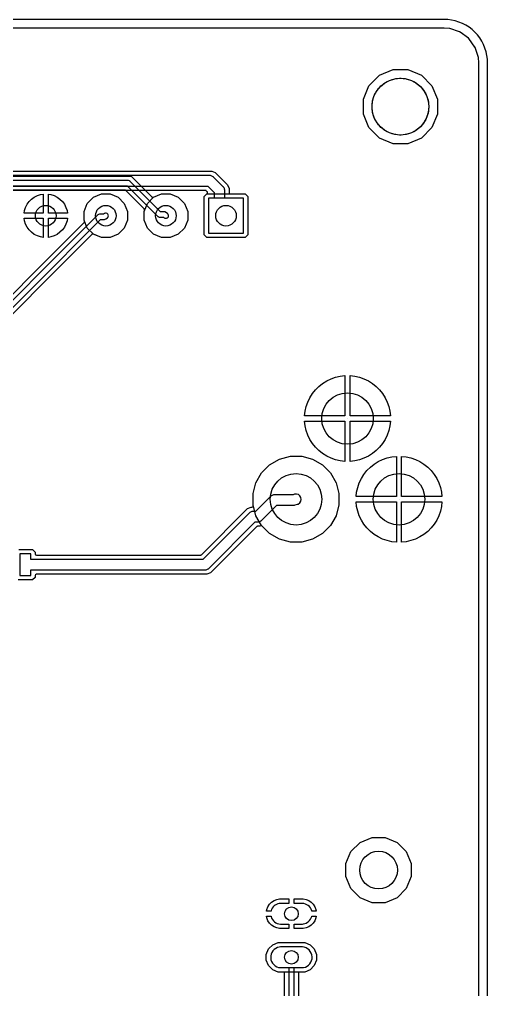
# Model space of a CAD drawing. Header units: inches. Extents: x 0 to 6.5, y 0 to 4.
# Drawn here: x 5.426 to 6.5, y 1.776 to 4 of the extents above; entities that cross this region are included whole.
import ezdxf

# ---------------------------------------------------------------- set-up
doc = ezdxf.new("R2010")
doc.units = ezdxf.units.IN

msp = doc.modelspace()

# ---------------------------------------------------------------- linework, layer by layer
at = {"layer": '16_copper'}
for points in [[(6.48, 0.1), (6.48, 3.9), (6.48, 3.9001), (6.48, 3.9002), (6.479, 3.9123), (6.479, 3.9126), (6.4789, 3.913), (6.4715, 3.9359), (6.4714, 3.9359), (6.4714, 3.936), (6.4713, 3.9362), (6.4713, 3.9363), (6.4712, 3.9364), (6.4711, 3.9367, 0.006887), (6.471, 3.9367), (6.4569, 3.9562), (6.4568, 3.9563), (6.4568, 3.9563), (6.4565, 3.9566), (6.4563, 3.9568, 0.006878), (6.4562, 3.9569), (6.4367, 3.971), (6.4367, 3.9711), (6.4366, 3.9711), (6.4362, 3.9713), (6.436, 3.9714, 0.00688), (6.4359, 3.9715), (6.413, 3.9789), (6.4127, 3.979), (6.4123, 3.979), (6.4002, 3.98), (6.4001, 3.98), (6.4, 3.98), (6.4, 3.98), (6.4, 3.98), (0.1, 3.98)], [(5.2481, 3.652), (5.8674, 3.652), (5.8755, 3.6487), (5.9037, 3.6205), (5.907, 3.6124), (5.907, 3.603), (5.907, 3.6028, 0.392588), (5.91, 3.6), (5.9441, 3.6), (5.95, 3.5941), (5.95, 3.5059), (5.9441, 3.5), (5.8559, 3.5), (5.85, 3.5059), (5.85, 3.5941), (5.8567, 3.6009), (5.8567, 3.6009), (5.8569, 3.601, 0.315127), (5.8573, 3.6045), (5.8571, 3.6047), (5.8569, 3.605, 0.01578), (5.8568, 3.6051), (5.8548, 3.6071), (5.8545, 3.6073), (5.8542, 3.6075, 0.087664), (5.8533, 3.6079), (5.853, 3.608), (5.8526, 3.608), (5.2629, 3.608)], [(5.2575, 3.618), (5.858, 3.618), (5.873, 3.603), (5.873, 3.59), (5.86, 3.59), (5.86, 3.51), (5.94, 3.51), (5.94, 3.59), (5.897, 3.59), (5.897, 3.608), (5.897, 3.6085), (5.897, 3.6089, 0.144215), (5.8945, 3.6153), (5.8943, 3.6156, 0.015626), (5.8938, 3.6162), (5.8935, 3.6165), (5.8715, 3.6385), (5.8711, 3.6388), (5.8708, 3.6391, 0.144213), (5.8646, 3.6419), (5.8642, 3.6419, 0.015609), (5.8634, 3.642), (5.863, 3.642), (5.2525, 3.642)], [(5.2908, 3.2509), (5.5746, 3.5347), (5.5746, 3.5348), (5.5747, 3.5348, 0.218356), (5.5755, 3.5372), (5.5754, 3.5376), (5.5753, 3.5379, 0.007894), (5.5753, 3.538), (5.5744, 3.5401), (5.5744, 3.5599), (5.582, 3.5783), (5.5961, 3.5924), (5.6145, 3.6), (5.6344, 3.6), (5.6527, 3.5924), (5.6668, 3.5783), (5.6744, 3.5599), (5.6744, 3.5401), (5.6668, 3.5217), (5.6527, 3.5076), (5.6344, 3.5), (5.6145, 3.5), (5.5956, 3.5078), (5.5955, 3.5078), (5.5955, 3.5079, 0.218355), (5.593, 3.5077), (5.5926, 3.5074), (5.5924, 3.5072, 0.007882), (5.5923, 3.5072), (5.3134, 3.2283)], [(5.3007, 3.2298), (5.6125, 3.5415), (5.621, 3.5415), (5.6214, 3.5415), (5.6217, 3.5415, 0.118069), (5.6244, 3.5425), (5.6244, 3.5426), (5.6245, 3.5426), (5.6245, 3.5427), (5.628, 3.5452), (5.6289, 3.546, 0.857942), (5.6214, 3.5552), (5.6209, 3.5548), (5.619, 3.5535), (5.61, 3.5535), (5.6098, 3.5535), (5.6096, 3.5535, 0.153128), (5.6062, 3.5522), (5.6058, 3.5517), (5.294, 3.24)]]:
    msp.add_lwpolyline(points, format="xyb", dxfattribs=at)
for points in [[(6.2831, 3.715), (6.2519, 3.7279), (6.2279, 3.7519), (6.215, 3.7831), (6.215, 3.8169), (6.2279, 3.8481), (6.2519, 3.8721), (6.2831, 3.885), (6.3169, 3.885), (6.3481, 3.8721), (6.3721, 3.8481), (6.385, 3.8169), (6.385, 3.7831), (6.3721, 3.7519), (6.3481, 3.7279), (6.3169, 3.715)], [(5.4369, 3.556), (5.4378, 3.5617), (5.4403, 3.5692), (5.4439, 3.5762), (5.4485, 3.5826), (5.454, 3.5881), (5.4604, 3.5928), (5.4674, 3.5963), (5.4749, 3.5988), (5.4806, 3.5997), (5.4806, 3.556)], [(5.4926, 3.556), (5.4926, 3.5997), (5.4983, 3.5988), (5.5058, 3.5963), (5.5128, 3.5928), (5.5192, 3.5881), (5.5248, 3.5826), (5.5294, 3.5762), (5.533, 3.5692), (5.5354, 3.5617), (5.5363, 3.556)], [(5.7523, 3.5), (5.7339, 3.5076), (5.7198, 3.5217), (5.7122, 3.5401), (5.7122, 3.5599), (5.7198, 3.5783), (5.7339, 3.5924), (5.7523, 3.6), (5.7722, 3.6), (5.7905, 3.5924), (5.8046, 3.5783), (5.8122, 3.5599), (5.8122, 3.5401), (5.8046, 3.5217), (5.7905, 3.5076), (5.7722, 3.5)], [(5.4749, 3.5012), (5.4674, 3.5037), (5.4604, 3.5072), (5.454, 3.5119), (5.4485, 3.5174), (5.4439, 3.5238), (5.4403, 3.5308), (5.4378, 3.5383), (5.4369, 3.544), (5.4806, 3.544), (5.4806, 3.5003)], [(5.4866, 3.55), (5.4866, 3.55), (5.4866, 3.55), (5.4866, 3.55)], [(5.4926, 3.544), (5.5363, 3.544), (5.5354, 3.5383), (5.533, 3.5308), (5.5294, 3.5238), (5.5248, 3.5174), (5.5192, 3.5119), (5.5128, 3.5072), (5.5058, 3.5037), (5.4983, 3.5012), (5.4926, 3.5003)], [(6.0803, 3.091), (6.0815, 3.1016), (6.0839, 3.1124), (6.0876, 3.1228), (6.0924, 3.1328), (6.0983, 3.1421), (6.1052, 3.1508), (6.113, 3.1586), (6.1217, 3.1655), (6.131, 3.1714), (6.141, 3.1762), (6.1514, 3.1798), (6.1622, 3.1823), (6.1727, 3.1835), (6.1727, 3.091)], [(6.1847, 3.091), (6.1847, 3.1835), (6.1953, 3.1823), (6.2061, 3.1798), (6.2165, 3.1762), (6.2265, 3.1714), (6.2358, 3.1655), (6.2445, 3.1586), (6.2523, 3.1508), (6.2592, 3.1421), (6.2651, 3.1328), (6.2699, 3.1228), (6.2735, 3.1124), (6.276, 3.1016), (6.2772, 3.091)], [(6.1622, 2.9878), (6.1514, 2.9902), (6.141, 2.9939), (6.131, 2.9987), (6.1217, 3.0046), (6.113, 3.0115), (6.1052, 3.0193), (6.0983, 3.0279), (6.0924, 3.0373), (6.0876, 3.0473), (6.0839, 3.0577), (6.0815, 3.0685), (6.0803, 3.079), (6.1727, 3.079), (6.1727, 2.9866)], [(6.1787, 3.085), (6.1787, 3.085), (6.1787, 3.085), (6.1787, 3.085)], [(6.1847, 3.079), (6.2772, 3.079), (6.276, 3.0685), (6.2735, 3.0577), (6.2699, 3.0473), (6.2651, 3.0373), (6.2592, 3.0279), (6.2523, 3.0193), (6.2445, 3.0115), (6.2358, 3.0046), (6.2265, 2.9987), (6.2165, 2.9939), (6.2061, 2.9902), (6.1953, 2.9878), (6.1847, 2.9866)], [(6.0477, 2.8015), (6.0226, 2.8082), (6.0001, 2.8212), (5.9818, 2.8395), (5.9688, 2.862), (5.9621, 2.887), (5.9621, 2.913), (5.9688, 2.938), (5.9818, 2.9605), (6.0001, 2.9788), (6.0226, 2.9918), (6.0477, 2.9985), (6.0736, 2.9985), (6.0986, 2.9918), (6.1211, 2.9788), (6.1394, 2.9605), (6.1524, 2.938), (6.1591, 2.913), (6.1591, 2.887), (6.1524, 2.862), (6.1394, 2.8395), (6.1211, 2.8212), (6.0986, 2.8082), (6.0736, 2.8015)], [(6.1984, 2.906), (6.1996, 2.9165), (6.2021, 2.9273), (6.2057, 2.9378), (6.2105, 2.9477), (6.2164, 2.9571), (6.2233, 2.9657), (6.2311, 2.9736), (6.2398, 2.9805), (6.2491, 2.9863), (6.2591, 2.9911), (6.2695, 2.9948), (6.2803, 2.9973), (6.2909, 2.9984), (6.2909, 2.906)], [(6.3029, 2.906), (6.3029, 2.9984), (6.3134, 2.9973), (6.3242, 2.9948), (6.3346, 2.9911), (6.3446, 2.9863), (6.3539, 2.9805), (6.3626, 2.9736), (6.3704, 2.9657), (6.3773, 2.9571), (6.3832, 2.9477), (6.388, 2.9378), (6.3916, 2.9273), (6.3941, 2.9165), (6.3953, 2.906)], [(6.2803, 2.8027), (6.2695, 2.8052), (6.2591, 2.8089), (6.2491, 2.8137), (6.2398, 2.8195), (6.2311, 2.8264), (6.2233, 2.8343), (6.2164, 2.8429), (6.2105, 2.8523), (6.2057, 2.8622), (6.2021, 2.8727), (6.1996, 2.8835), (6.1984, 2.894), (6.2909, 2.894), (6.2909, 2.8016)], [(6.2968, 2.9), (6.2968, 2.9), (6.2968, 2.9), (6.2968, 2.9)], [(6.3029, 2.894), (6.3953, 2.894), (6.3941, 2.8835), (6.3916, 2.8727), (6.388, 2.8622), (6.3832, 2.8523), (6.3773, 2.8429), (6.3704, 2.8343), (6.3626, 2.8264), (6.3539, 2.8195), (6.3446, 2.8137), (6.3346, 2.8089), (6.3242, 2.8052), (6.3134, 2.8027), (6.3029, 2.8016)], [(6.2351, 1.975), (6.2075, 1.9865), (6.1865, 2.0075), (6.175, 2.0351), (6.175, 2.0649), (6.1865, 2.0925), (6.2075, 2.1135), (6.2351, 2.125), (6.2649, 2.125), (6.2925, 2.1135), (6.3135, 2.0925), (6.325, 2.0649), (6.325, 2.0351), (6.3135, 2.0075), (6.2925, 1.9865), (6.2649, 1.975)], [(6.0195, 1.8163), (6.0071, 1.8214), (5.9976, 1.8309), (5.9925, 1.8433), (5.9925, 1.8567), (5.9976, 1.8691), (6.0071, 1.8786), (6.0195, 1.8837), (6.0805, 1.8837), (6.0929, 1.8786), (6.1024, 1.8691), (6.1075, 1.8567), (6.1075, 1.8433), (6.1024, 1.8309), (6.0929, 1.8214), (6.0805, 1.8163)]]:
    msp.add_lwpolyline(points, close=True, dxfattribs=at)
for points in [[(5.993, 1.956), (5.9938, 1.9598), (5.9963, 1.966), (6, 1.9715), (6.0047, 1.9762), (6.0103, 1.9799), (6.0164, 1.9825), (6.0229, 1.9837), (6.044, 1.9837), (6.044, 1.9737), (6.0249, 1.9737), (6.0223, 1.9734, 0.288095), (6.0034, 1.9566), (6.0033, 1.956)], [(6.0967, 1.956), (6.0966, 1.9566, 0.318729), (6.0751, 1.9737), (6.056, 1.9737), (6.056, 1.9837), (6.0771, 1.9837), (6.0836, 1.9825), (6.0897, 1.9799), (6.0953, 1.9762), (6.1, 1.9715), (6.1037, 1.966), (6.1062, 1.9598), (6.107, 1.956)], [(6.0229, 1.9163), (6.0164, 1.9175), (6.0103, 1.9201), (6.0047, 1.9238), (6, 1.9285), (5.9963, 1.934), (5.9938, 1.9402), (5.993, 1.944), (6.0033, 1.944), (6.0034, 1.9434, 0.318729), (6.0249, 1.9263), (6.044, 1.9263), (6.044, 1.9163)], [(6.056, 1.9163), (6.056, 1.9263), (6.0751, 1.9263), (6.0777, 1.9266, 0.288095), (6.0966, 1.9434), (6.0967, 1.944), (6.107, 1.944), (6.1062, 1.9402), (6.1037, 1.934), (6.1, 1.9285), (6.0953, 1.9238), (6.0897, 1.9201), (6.0836, 1.9175), (6.0771, 1.9163)], [(6.0777, 1.8266, 0.893654), (6.0751, 1.8737), (6.0249, 1.8737), (6.0223, 1.8734, 0.893654), (6.0249, 1.8263), (6.0751, 1.8263)]]:
    msp.add_lwpolyline(points, format="xyb", close=True, dxfattribs=at)
at = {"layer": '1_copper'}
for points in [[(6.48, 0.1), (6.48, 3.9), (6.48, 3.9001), (6.48, 3.9002), (6.479, 3.9123), (6.479, 3.9126), (6.4789, 3.913), (6.4715, 3.9359), (6.4714, 3.9359), (6.4714, 3.936), (6.4713, 3.9362), (6.4713, 3.9363), (6.4712, 3.9364), (6.4711, 3.9367, 0.006887), (6.471, 3.9367), (6.4569, 3.9562), (6.4568, 3.9563), (6.4568, 3.9563), (6.4565, 3.9566), (6.4563, 3.9568, 0.006878), (6.4562, 3.9569), (6.4367, 3.971), (6.4367, 3.9711), (6.4366, 3.9711), (6.4362, 3.9713), (6.436, 3.9714, 0.00688), (6.4359, 3.9715), (6.413, 3.9789), (6.4127, 3.979), (6.4123, 3.979), (6.4002, 3.98), (6.4001, 3.98), (6.4, 3.98), (6.4, 3.98), (6.4, 3.98), (0.1, 3.98)], [(4.3164, 3.6405), (5.6826, 3.6405), (5.7302, 3.5929), (5.7303, 3.5928), (5.7303, 3.5928, 0.218345), (5.7327, 3.592), (5.7331, 3.5921), (5.7334, 3.5922, 0.007884), (5.7335, 3.5922), (5.7523, 3.6), (5.7722, 3.6), (5.7905, 3.5924), (5.8046, 3.5783), (5.8122, 3.5599), (5.8122, 3.5401), (5.8046, 3.5217), (5.7905, 3.5076), (5.7722, 3.5), (5.7523, 3.5), (5.7339, 3.5076), (5.7198, 3.5217), (5.7122, 3.5401), (5.7122, 3.5599), (5.7131, 3.5621, 0.229642), (5.713, 3.5648), (5.7127, 3.5651), (5.7125, 3.5653, 0.007896), (5.7125, 3.5654), (5.6703, 3.6076), (5.67, 3.6078), (5.6697, 3.608, 0.087651), (5.6688, 3.6084), (5.6685, 3.6085), (5.6681, 3.6085), (4.3309, 3.6085)], [(4.3255, 3.6185), (5.6735, 3.6185), (5.7433, 3.5488), (5.7434, 3.5486), (5.7436, 3.5485, 0.153125), (5.7469, 3.547), (5.7475, 3.547), (5.7564, 3.547), (5.7584, 3.5453), (5.7594, 3.5447, 0.85795), (5.7664, 3.5543), (5.766, 3.5547), (5.7623, 3.5577), (5.7618, 3.5579), (5.7614, 3.5582, 0.101643), (5.7591, 3.559), (5.759, 3.559), (5.7589, 3.559), (5.7589, 3.559), (5.7585, 3.559), (5.75, 3.559), (5.6802, 3.6287), (5.6801, 3.6289), (5.6799, 3.629, 0.153125), (5.6766, 3.6305), (5.676, 3.6305), (4.323, 3.6305)], [(5.425, 2.785), (5.4566, 2.785), (5.4625, 2.7791), (5.4625, 2.775), (5.4625, 2.7748, 0.392588), (5.4655, 2.772), (5.8416, 2.772), (5.842, 2.772), (5.8423, 2.7721, 0.087654), (5.8433, 2.7725), (5.8435, 2.7727), (5.8438, 2.7729), (5.9495, 2.8787), (5.9576, 2.882), (5.9596, 2.882, 0.351482), (5.9625, 2.8844), (5.9625, 2.8846), (5.9625, 2.8848), (5.9626, 2.885, 0.050391), (5.9625, 2.8858), (5.9621, 2.887), (5.9621, 2.913), (5.9688, 2.938), (5.9818, 2.9605), (6.0001, 2.9788), (6.0226, 2.9918), (6.0477, 2.9985), (6.0736, 2.9985), (6.0986, 2.9918), (6.1211, 2.9788), (6.1394, 2.9605), (6.1524, 2.938), (6.1591, 2.913), (6.1591, 2.887), (6.1524, 2.862), (6.1394, 2.8395), (6.1211, 2.8212), (6.0986, 2.8082), (6.0736, 2.8015), (6.0477, 2.8015), (6.0226, 2.8082), (6.0001, 2.8212), (5.983, 2.8383), (5.983, 2.8384), (5.9829, 2.8384, 0.218345), (5.9805, 2.8392), (5.9801, 2.8391), (5.9798, 2.839, 0.007884), (5.9797, 2.839), (5.9774, 2.838), (5.9724, 2.838), (5.972, 2.838), (5.9717, 2.8379, 0.087654), (5.9707, 2.8375), (5.9705, 2.8373), (5.9702, 2.8371), (5.8645, 2.7313), (5.8564, 2.728), (5.4655, 2.728), (5.4653, 2.728, 0.392588), (5.4625, 2.725), (5.4625, 2.7209), (5.4566, 2.715), (5.4234, 2.715)], [(6.034, 1.3444), (6.034, 1.8133), (6.034, 1.8135, 0.392588), (6.031, 1.8163), (6.0195, 1.8163), (6.0071, 1.8214), (5.9976, 1.8309), (5.9925, 1.8433), (5.9925, 1.8567), (5.9976, 1.8691), (6.0071, 1.8786), (6.0195, 1.8837), (6.0805, 1.8837), (6.0929, 1.8786), (6.1024, 1.8691), (6.1075, 1.8567), (6.1075, 1.8433), (6.1024, 1.8309), (6.0929, 1.8214), (6.0805, 1.8163), (6.069, 1.8163), (6.0688, 1.8162, 0.392588), (6.066, 1.8133), (6.066, 1.3299)], [(6.056, 1.3365), (6.056, 1.8263), (6.0751, 1.8263), (6.0777, 1.8266, 0.893654), (6.0751, 1.8737), (6.0249, 1.8737), (6.0223, 1.8734, 0.893654), (6.0249, 1.8263), (6.044, 1.8263), (6.044, 1.339)]]:
    msp.add_lwpolyline(points, format="xyb", dxfattribs=at)
for points in [[(6.2831, 3.715), (6.2519, 3.7279), (6.2279, 3.7519), (6.215, 3.7831), (6.215, 3.8169), (6.2279, 3.8481), (6.2519, 3.8721), (6.2831, 3.885), (6.3169, 3.885), (6.3481, 3.8721), (6.3721, 3.8481), (6.385, 3.8169), (6.385, 3.7831), (6.3721, 3.7519), (6.3481, 3.7279), (6.3169, 3.715)], [(5.4369, 3.556), (5.4378, 3.5617), (5.4403, 3.5692), (5.4439, 3.5762), (5.4485, 3.5826), (5.454, 3.5881), (5.4604, 3.5928), (5.4674, 3.5963), (5.4749, 3.5988), (5.4806, 3.5997), (5.4806, 3.556)], [(5.4926, 3.556), (5.4926, 3.5997), (5.4983, 3.5988), (5.5058, 3.5963), (5.5128, 3.5928), (5.5192, 3.5881), (5.5248, 3.5826), (5.5294, 3.5762), (5.533, 3.5692), (5.5354, 3.5617), (5.5363, 3.556)], [(5.6145, 3.5), (5.5961, 3.5076), (5.582, 3.5217), (5.5744, 3.5401), (5.5744, 3.5599), (5.582, 3.5783), (5.5961, 3.5924), (5.6145, 3.6), (5.6344, 3.6), (5.6527, 3.5924), (5.6668, 3.5783), (5.6744, 3.5599), (5.6744, 3.5401), (5.6668, 3.5217), (5.6527, 3.5076), (5.6344, 3.5)], [(5.8559, 3.5), (5.85, 3.5059), (5.85, 3.5941), (5.8559, 3.6), (5.9441, 3.6), (5.95, 3.5941), (5.95, 3.5059), (5.9441, 3.5)], [(5.94, 3.59), (5.86, 3.59), (5.86, 3.51), (5.94, 3.51)], [(5.4749, 3.5012), (5.4674, 3.5037), (5.4604, 3.5072), (5.454, 3.5119), (5.4485, 3.5174), (5.4439, 3.5238), (5.4403, 3.5308), (5.4378, 3.5383), (5.4369, 3.544), (5.4806, 3.544), (5.4806, 3.5003)], [(5.4866, 3.55), (5.4866, 3.55), (5.4866, 3.55), (5.4866, 3.55)], [(5.4926, 3.544), (5.5363, 3.544), (5.5354, 3.5383), (5.533, 3.5308), (5.5294, 3.5238), (5.5248, 3.5174), (5.5192, 3.5119), (5.5128, 3.5072), (5.5058, 3.5037), (5.4983, 3.5012), (5.4926, 3.5003)], [(6.0803, 3.091), (6.0815, 3.1016), (6.0839, 3.1124), (6.0876, 3.1228), (6.0924, 3.1328), (6.0983, 3.1421), (6.1052, 3.1508), (6.113, 3.1586), (6.1217, 3.1655), (6.131, 3.1714), (6.141, 3.1762), (6.1514, 3.1798), (6.1622, 3.1823), (6.1727, 3.1835), (6.1727, 3.091)], [(6.1847, 3.091), (6.1847, 3.1835), (6.1953, 3.1823), (6.2061, 3.1798), (6.2165, 3.1762), (6.2265, 3.1714), (6.2358, 3.1655), (6.2445, 3.1586), (6.2523, 3.1508), (6.2592, 3.1421), (6.2651, 3.1328), (6.2699, 3.1228), (6.2735, 3.1124), (6.276, 3.1016), (6.2772, 3.091)], [(6.1622, 2.9878), (6.1514, 2.9902), (6.141, 2.9939), (6.131, 2.9987), (6.1217, 3.0046), (6.113, 3.0115), (6.1052, 3.0193), (6.0983, 3.0279), (6.0924, 3.0373), (6.0876, 3.0473), (6.0839, 3.0577), (6.0815, 3.0685), (6.0803, 3.079), (6.1727, 3.079), (6.1727, 2.9866)], [(6.1787, 3.085), (6.1787, 3.085), (6.1787, 3.085), (6.1787, 3.085)], [(6.1847, 3.079), (6.2772, 3.079), (6.276, 3.0685), (6.2735, 3.0577), (6.2699, 3.0473), (6.2651, 3.0373), (6.2592, 3.0279), (6.2523, 3.0193), (6.2445, 3.0115), (6.2358, 3.0046), (6.2265, 2.9987), (6.2165, 2.9939), (6.2061, 2.9902), (6.1953, 2.9878), (6.1847, 2.9866)], [(6.1984, 2.906), (6.1996, 2.9165), (6.2021, 2.9273), (6.2057, 2.9378), (6.2105, 2.9477), (6.2164, 2.9571), (6.2233, 2.9657), (6.2311, 2.9736), (6.2398, 2.9805), (6.2491, 2.9863), (6.2591, 2.9911), (6.2695, 2.9948), (6.2803, 2.9973), (6.2909, 2.9984), (6.2909, 2.906)], [(6.3029, 2.906), (6.3029, 2.9984), (6.3134, 2.9973), (6.3242, 2.9948), (6.3346, 2.9911), (6.3446, 2.9863), (6.3539, 2.9805), (6.3626, 2.9736), (6.3704, 2.9657), (6.3773, 2.9571), (6.3832, 2.9477), (6.388, 2.9378), (6.3916, 2.9273), (6.3941, 2.9165), (6.3953, 2.906)], [(6.2803, 2.8027), (6.2695, 2.8052), (6.2591, 2.8089), (6.2491, 2.8137), (6.2398, 2.8195), (6.2311, 2.8264), (6.2233, 2.8343), (6.2164, 2.8429), (6.2105, 2.8523), (6.2057, 2.8622), (6.2021, 2.8727), (6.1996, 2.8835), (6.1984, 2.894), (6.2909, 2.894), (6.2909, 2.8016)], [(6.2968, 2.9), (6.2968, 2.9), (6.2968, 2.9), (6.2968, 2.9)], [(6.3029, 2.894), (6.3953, 2.894), (6.3941, 2.8835), (6.3916, 2.8727), (6.388, 2.8622), (6.3832, 2.8523), (6.3773, 2.8429), (6.3704, 2.8343), (6.3626, 2.8264), (6.3539, 2.8195), (6.3446, 2.8137), (6.3346, 2.8089), (6.3242, 2.8052), (6.3134, 2.8027), (6.3029, 2.8016)], [(6.2351, 1.975), (6.2075, 1.9865), (6.1865, 2.0075), (6.175, 2.0351), (6.175, 2.0649), (6.1865, 2.0925), (6.2075, 2.1135), (6.2351, 2.125), (6.2649, 2.125), (6.2925, 2.1135), (6.3135, 2.0925), (6.325, 2.0649), (6.325, 2.0351), (6.3135, 2.0075), (6.2925, 1.9865), (6.2649, 1.975)]]:
    msp.add_lwpolyline(points, close=True, dxfattribs=at)
for points in [[(5.4525, 2.738), (5.852, 2.738), (5.8525, 2.738), (5.8529, 2.738, 0.144215), (5.8593, 2.7405), (5.8596, 2.7407, 0.015626), (5.8602, 2.7412), (5.8605, 2.7415), (5.967, 2.848), (5.973, 2.848), (5.9735, 2.848), (5.9739, 2.848, 0.144215), (5.9803, 2.8505), (5.9806, 2.8507, 0.015626), (5.9812, 2.8512), (5.9815, 2.8515), (6.0165, 2.8865), (6.0555, 2.8865), (6.0555, 2.8865), (6.0556, 2.8865, 0.035821), (6.0573, 2.8866), (6.0589, 2.887), (6.064, 2.8885), (6.0656, 2.8891, 0.930834), (6.0573, 2.9115), (6.0538, 2.9105), (6.0115, 2.9105), (6.011, 2.9105), (6.0106, 2.9105, 0.144215), (6.0042, 2.908), (6.0039, 2.9078, 0.015626), (6.0033, 2.9073), (6.003, 2.907), (5.968, 2.872), (5.962, 2.872), (5.9615, 2.872), (5.9611, 2.872, 0.144215), (5.9547, 2.8695), (5.9544, 2.8693, 0.015626), (5.9538, 2.8688), (5.9535, 2.8685), (5.847, 2.762), (5.4525, 2.762), (5.4525, 2.775), (5.4275, 2.775), (5.4275, 2.725), (5.4525, 2.725)], [(5.993, 1.956), (5.9938, 1.9598), (5.9963, 1.966), (6, 1.9715), (6.0047, 1.9762), (6.0103, 1.9799), (6.0164, 1.9825), (6.0229, 1.9837), (6.044, 1.9837), (6.044, 1.9737), (6.0249, 1.9737), (6.0223, 1.9734, 0.288095), (6.0034, 1.9566), (6.0033, 1.956)], [(6.0967, 1.956), (6.0966, 1.9566, 0.318729), (6.0751, 1.9737), (6.056, 1.9737), (6.056, 1.9837), (6.0771, 1.9837), (6.0836, 1.9825), (6.0897, 1.9799), (6.0953, 1.9762), (6.1, 1.9715), (6.1037, 1.966), (6.1062, 1.9598), (6.107, 1.956)], [(6.0229, 1.9163), (6.0164, 1.9175), (6.0103, 1.9201), (6.0047, 1.9238), (6, 1.9285), (5.9963, 1.934), (5.9938, 1.9402), (5.993, 1.944), (6.0033, 1.944), (6.0034, 1.9434, 0.318729), (6.0249, 1.9263), (6.044, 1.9263), (6.044, 1.9163)], [(6.056, 1.9163), (6.056, 1.9263), (6.0751, 1.9263), (6.0777, 1.9266, 0.288095), (6.0966, 1.9434), (6.0967, 1.944), (6.107, 1.944), (6.1062, 1.9402), (6.1037, 1.934), (6.1, 1.9285), (6.0953, 1.9238), (6.0897, 1.9201), (6.0836, 1.9175), (6.0771, 1.9163)]]:
    msp.add_lwpolyline(points, format="xyb", close=True, dxfattribs=at)
at = {"layer": 'drills_NPTH'}
msp.add_circle((6.3, 3.8), 0.065, dxfattribs=at)
at = {"layer": 'drills_PTH'}
for centre, radius in [((5.4866, 3.55), 0.0236), ((5.6244, 3.55), 0.0236), ((5.7622, 3.55), 0.0236), ((5.9, 3.55), 0.0236), ((6.1787, 3.085), 0.059), ((6.0606, 2.9), 0.059), ((6.2968, 2.9), 0.059), ((6.25, 2.05), 0.0433), ((6.05, 1.95), 0.0157), ((6.05, 1.85), 0.0157)]:
    msp.add_circle(centre, radius, dxfattribs=at)
at = {"layer": 'holes'}
msp.add_lwpolyline([(6.365, 3.7979), (6.3647, 3.7936), (6.3642, 3.7894), (6.3633, 3.7852), (6.3622, 3.7811), (6.3609, 3.7771), (6.3592, 3.7732), (6.3574, 3.7693), (6.3552, 3.7657), (6.3529, 3.7621), (6.3503, 3.7587), (6.3475, 3.7555), (6.3445, 3.7525), (6.3413, 3.7497), (6.3379, 3.7471), (6.3343, 3.7448), (6.3307, 3.7426), (6.3268, 3.7408), (6.3229, 3.7391), (6.3189, 3.7378), (6.3148, 3.7367), (6.3106, 3.7358), (6.3064, 3.7353), (6.3021, 3.735), (6.2979, 3.735), (6.2936, 3.7353), (6.2894, 3.7358), (6.2852, 3.7367), (6.2811, 3.7378), (6.2771, 3.7391), (6.2732, 3.7408), (6.2693, 3.7426), (6.2657, 3.7448), (6.2621, 3.7471), (6.2587, 3.7497), (6.2555, 3.7525), (6.2525, 3.7555), (6.2497, 3.7587), (6.2471, 3.7621), (6.2448, 3.7657), (6.2426, 3.7693), (6.2408, 3.7732), (6.2391, 3.7771), (6.2378, 3.7811), (6.2367, 3.7852), (6.2358, 3.7894), (6.2353, 3.7936), (6.235, 3.7979), (6.235, 3.8021), (6.2353, 3.8064), (6.2358, 3.8106), (6.2367, 3.8148), (6.2378, 3.8189), (6.2391, 3.8229), (6.2408, 3.8268), (6.2426, 3.8307), (6.2448, 3.8343), (6.2471, 3.8379), (6.2497, 3.8413), (6.2525, 3.8445), (6.2555, 3.8475), (6.2587, 3.8503), (6.2621, 3.8529), (6.2657, 3.8552), (6.2693, 3.8574), (6.2732, 3.8592), (6.2771, 3.8609), (6.2811, 3.8622), (6.2852, 3.8633), (6.2894, 3.8642), (6.2936, 3.8647), (6.2979, 3.865), (6.3021, 3.865), (6.3064, 3.8647), (6.3106, 3.8642), (6.3148, 3.8633), (6.3189, 3.8622), (6.3229, 3.8609), (6.3268, 3.8592), (6.3307, 3.8574), (6.3343, 3.8552), (6.3379, 3.8529), (6.3413, 3.8503), (6.3445, 3.8475), (6.3475, 3.8445), (6.3503, 3.8413), (6.3529, 3.8379), (6.3552, 3.8343), (6.3574, 3.8307), (6.3592, 3.8268), (6.3609, 3.8229), (6.3622, 3.8189), (6.3633, 3.8148), (6.3642, 3.8106), (6.3647, 3.8064), (6.365, 3.8021), (6.365, 3.7979)], close=True, dxfattribs=at)
at = {"layer": 'outline'}
msp.add_lwpolyline([(6.5, 0.1), (6.5, 3.9), (6.4996, 3.9087), (6.4985, 3.9174), (6.4966, 3.9259), (6.494, 3.9342), (6.4906, 3.9423), (6.4866, 3.95), (6.4819, 3.9574), (6.4766, 3.9643), (6.4707, 3.9707), (6.4643, 3.9766), (6.4574, 3.9819), (6.45, 3.9866), (6.4423, 3.9906), (6.4342, 3.994), (6.4259, 3.9966), (6.4174, 3.9985), (6.4087, 3.9996), (6.4, 4), (0.1, 4)], dxfattribs=at)

doc.saveas('drawing.dxf')
